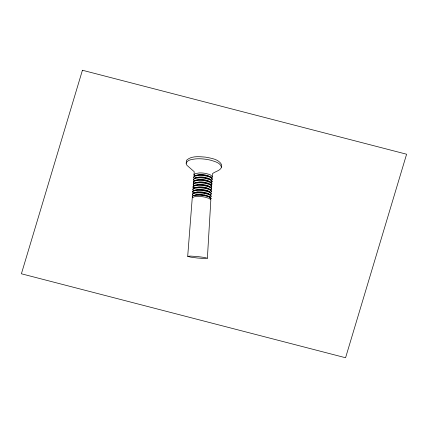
<?xml version="1.0" encoding="UTF-8"?>
<svg xmlns="http://www.w3.org/2000/svg" width="428" height="428" viewBox="0 0 428 428"><rect width="100%" height="100%" fill="white"/><g stroke="black" fill="none" stroke-linecap="round" stroke-linejoin="round"><path stroke-width="0.64" d="M187.699 256.324L190.583 256.094L197.602 256.565L204.579 257.474L207.382 258.266L204.215 258.491L197.543 258.031L190.61 257.137L187.699 256.324L192.252 197.859L194.135 196.8L198.132 196.436A29.409 24.059 10.1 0 1 205.258 197.201L209.137 198.394L210.844 199.833L207.382 258.266M193.499 195.457L196.404 194.933L199.774 194.943A35.171 28.778 10.1 0 1 202.54 195.184L207.302 196.136A12.332 10.09 10.1 0 1 209.303 196.864L210.169 197.351L211.063 196.639A0.92 0.754 10.1 0 0 211.106 196.447C210.057 194.194 206.82 194.066 204.664 193.44A30.254 24.754 10.1 0 0 200.823 192.942A25.466 20.833 10.1 0 0 197.565 192.862L194.141 193.285L192.52 194.221A0.92 0.754 10.1 0 0 192.472 194.66C193.633 197.131 196.613 193.376 198.64 194.403A22.989 18.805 10.1 0 1 204.14 194.906M210.394 194.89L211.186 194.221A0.995 0.813 10.1 0 0 211.255 193.97C210.239 191.691 206.986 191.53 204.83 190.904A29.355 24.016 10.1 0 0 201 190.406A24.712 20.218 10.1 0 0 197.747 190.332L194.333 190.776L192.712 191.744A1.033 0.845 10.1 0 0 192.648 191.985A0.995 0.813 10.1 0 0 192.68 192.247C193.916 194.462 196.848 190.909 198.897 191.872A22.336 18.276 10.1 0 1 204.333 192.381L206.408 192.878A8.394 6.864 10.1 0 1 208.5 193.718L211.116 195.767A0.936 0.765 10.1 0 1 211.138 195.96L211.106 196.447M210.592 192.429L211.336 191.76A1.043 0.856 10.1 0 0 211.4 191.509C210.421 189.197 207.157 189.01 204.996 188.384A28.499 23.315 10.1 0 0 201.176 187.876A24.016 19.651 10.1 0 0 197.929 187.812L194.333 188.331L192.841 189.518A1.075 0.877 10.1 0 0 192.889 189.845L193.51 190.599A4.307 3.52 10.1 0 1 193.986 190.406L198.795 189.369A19.549 15.991 10.1 0 1 201.037 189.411A22.534 18.436 10.1 0 1 204.525 189.861L206.569 190.369A8.399 6.875 10.1 0 1 208.591 191.188L210.127 192.113A4.457 3.649 10.1 0 1 210.592 192.429L211.25 193.231A1.011 0.824 10.1 0 1 211.282 193.483L211.25 193.97M210.148 186.983L210.26 187.047A4.521 3.697 10.1 0 1 210.972 187.534L211.534 187.041A1.23 1.006 10.1 0 0 211.689 186.619C210.774 184.249 207.494 184.008 205.328 183.377A27.125 22.192 10.1 0 0 202.011 182.906L201.529 182.863A22.738 18.602 10.1 0 0 198.298 182.815L194.713 183.377L193.221 184.629A1.364 1.118 10.1 0 0 193.44 185.276M212.042 181.301A1.776 1.455 10.1 0 0 211.486 180.3A1.776 1.45 10.1 0 0 212.154 179.375C211.261 176.935 208.019 176.593 205.815 175.956A25.075 20.517 10.1 0 0 202.524 175.48L202.043 175.443A21.042 17.216 10.1 0 0 198.838 175.405L195.275 176.031L194.248 176.598L193.788 177.379L193.825 176.903A1.782 1.461 10.1 0 1 194.44 176.031A1.819 1.487 10.1 0 1 193.943 174.982M212.256 176.978C211.475 174.512 208.152 174.148 205.975 173.506A24.466 20.014 10.1 0 0 202.695 173.03L202.214 172.987A20.528 16.794 10.1 0 0 199.015 172.96L195.462 173.608L194.435 174.185L193.975 174.982L194.226 171.714L186.913 165.299L186.191 163.796L186.346 161.254A3.568 2.916 10.1 0 1 186.876 159.97C191.84 155.685 199.298 156.675 205.381 157.113C210.983 158.242 218.424 158.975 221.506 164.448A3.413 2.793 10.1 0 1 221.581 165.155C222.555 170.483 215.225 171.168 212.454 173.704L212.256 176.978A1.798 1.471 10.1 0 1 211.662 177.871A1.803 1.477 10.1 0 1 212.181 178.899M221.479 167.145C220.42 162.565 214.54 161.5 210.699 160.222A36.931 30.217 10.1 0 0 208.687 159.767A41.184 33.694 10.1 0 0 200.192 158.793L198.79 158.772A33.224 27.178 10.1 0 0 195.436 158.927C192.258 159.435 187.33 159.58 186.169 163.25M211.4 191.509L211.427 191.022A1.118 0.915 10.1 0 0 211.352 190.642L210.785 189.973A6.078 4.97 10.1 0 0 209.265 189.128A12.749 10.433 10.1 0 0 207.778 188.571L205.028 187.887A28.334 23.182 10.1 0 0 201.214 187.384A23.877 19.533 10.1 0 0 197.966 187.32L194.296 187.871A4.43 3.627 10.1 0 0 193.654 188.133L192.969 188.732A1.086 0.888 10.1 0 0 192.878 189.037L192.841 189.518M210.785 189.973L211.384 189.486A1.15 0.942 10.1 0 0 211.544 189.058L211.571 188.577A1.241 1.016 10.1 0 0 211.432 188.069L211.245 187.801A2.638 2.156 10.1 0 0 210.972 187.534M211.689 186.613L211.716 186.137M211.764 186.137A1.744 1.428 10.1 0 0 211.127 185.131A1.739 1.423 10.1 0 0 211.876 184.201L211.86 183.714M211.314 182.665A1.755 1.439 10.1 0 0 212.015 181.782L212.004 181.301M212.117 179.369L212.144 178.899M193.231 195.564A3.162 2.584 10.1 0 0 192.926 195.708L192.343 196.275A0.883 0.722 10.1 0 0 192.3 196.457L192.295 196.522A1.348 1.102 10.1 0 0 192.739 197.303M192.456 194.462L192.493 193.975A0.931 0.76 10.1 0 1 192.536 193.788L193.435 193.044M192.648 191.985L192.686 191.498A1.006 0.824 10.1 0 1 192.75 191.257L193.51 190.599M193.103 187.459A1.156 0.942 10.1 0 1 193.028 187.068L193.071 186.587A1.198 0.979 10.1 0 1 193.231 186.169L193.804 185.688A4.473 3.659 10.1 0 1 194.574 185.361L198.148 184.816A23.235 19.009 10.1 0 1 201.39 184.875A27.536 22.529 10.1 0 1 205.194 185.383L207.938 186.068M193.221 184.629L193.258 184.147A1.364 1.118 10.1 0 1 193.558 183.569L193.665 183.457A2.552 2.087 10.1 0 1 193.959 183.248A4.521 3.697 10.1 0 1 194.858 182.863M193.445 181.723L193.408 182.2L194.901 180.916L198.474 180.332A22.144 18.12 10.1 0 1 201.7 180.381L202.182 180.418A26.402 21.598 10.1 0 1 205.488 180.889L209.929 182.275L211.812 183.949A1.204 0.984 10.1 0 1 211.833 184.19M193.033 187.068L194.526 185.848L198.116 185.308A23.363 19.116 10.1 0 1 201.353 185.367A27.686 22.652 10.1 0 1 205.162 185.875L207.906 186.56A11.01 9.004 10.1 0 1 210.041 187.416M194.574 178.69L193.649 179.557A1.236 1.011 10.1 0 0 193.6 179.781L193.638 179.305A1.76 1.439 10.1 0 1 194.285 178.433A4.483 3.67 10.1 0 1 195.323 177.93M193.745 192.926L196.655 192.391L200.01 192.397A34.063 27.868 10.1 0 1 202.749 192.637L207.462 193.6A13.091 10.711 10.1 0 1 209.089 194.178M194.018 190.39L197.784 189.834A24.573 20.1 10.1 0 1 201.037 189.909A29.184 23.877 10.1 0 1 204.862 190.412L207.623 191.075M194.296 187.871L199.052 186.865A20.828 17.04 10.1 0 1 205.071 187.453M194.617 185.34L199.309 184.372A20.293 16.606 10.1 0 1 205.253 184.966L206.89 185.388A8.432 6.902 10.1 0 1 208.768 186.164L210.26 187.047M193.403 181.713A1.744 1.428 10.1 0 1 194.13 180.851A4.569 3.74 10.1 0 1 195.136 180.375L199.416 179.444A17.778 14.547 10.1 0 1 202.38 179.514A20.576 16.836 10.1 0 1 205.37 179.963L207.206 180.456M195.136 180.365L198.522 179.846A22.042 18.035 10.1 0 1 201.743 179.894L202.225 179.931A26.258 21.486 10.1 0 1 205.526 180.402L208.912 181.344A11.069 9.058 10.1 0 1 209.581 181.616L209.699 181.67A7.934 6.49 10.1 0 1 210.383 182.018A4.622 3.782 10.1 0 1 211.336 182.681A1.76 1.439 10.1 0 1 211.903 183.714M207.516 175.576L205.734 175.079A19.463 15.922 10.1 0 0 202.46 174.592A16.842 13.782 10.1 0 0 199.614 174.565L195.5 175.485A4.424 3.617 10.1 0 0 194.414 176.004M195.714 175.416L199.1 174.913A21.363 17.478 10.1 0 1 202.246 174.972A24.637 20.153 10.1 0 1 205.911 175.485L208.559 176.197A10.588 8.662 10.1 0 1 210.496 177.021L209.073 176.245A8.533 6.982 10.1 0 0 207.516 175.582M193.986 195.377L199.737 195.008A33.02 27.012 10.1 0 1 202.572 195.254L206.74 196.035L209.913 197.255A3.601 2.943 10.1 0 1 210.341 197.538L210.961 198.287A0.888 0.722 10.1 0 1 210.988 198.442M204.145 194.895L206.248 195.398A8.688 7.11 10.1 0 1 208.308 196.201L209.971 197.222M205.071 187.437L206.729 187.871M210.036 187.421L210.314 187.582A5.12 4.189 10.1 0 1 210.688 187.822L211.523 188.823A1.075 0.883 10.1 0 1 211.544 189.058M210.383 182.018L208.923 181.188A8.496 6.95 10.1 0 0 207.2 180.466M208.843 183.676L210.325 184.527A4.606 3.766 10.1 0 1 211.159 185.099M210.196 189.577L208.671 188.684A8.421 6.891 10.1 0 0 206.724 187.887M210.169 197.351L210.972 198.255A0.899 0.738 10.1 0 1 210.988 198.474M193.659 188.138L193.103 187.459M192.349 196.832L192.322 196.757A0.888 0.728 10.1 0 1 192.316 196.399L192.868 195.805A4.719 3.863 10.1 0 1 193.986 195.382M193.809 185.688A2.424 1.985 10.1 0 1 193.429 185.281M194.285 178.396A1.798 1.471 10.1 0 1 193.75 177.374M194.135 180.803A1.771 1.45 10.1 0 1 193.558 179.781M193.98 183.227A1.76 1.445 10.1 0 1 193.36 182.2M210.432 179.525A4.719 3.863 10.1 0 1 211.518 180.274M211.972 181.772A1.263 1.033 10.1 0 0 211.956 181.531L210.084 179.824L205.654 178.417A25.717 21.042 10.1 0 0 202.353 177.941L201.872 177.904A21.582 17.655 10.1 0 0 198.656 177.861L195.28 178.401A5.195 4.248 10.1 0 0 194.574 178.685M211.031 198.453A1.364 1.118 10.1 0 1 210.405 199.138M209.083 194.184A7.244 5.928 10.1 0 1 210.052 194.66M207.617 191.102A10.416 8.523 10.1 0 1 210.137 192.097M210.325 184.527A7.95 6.506 10.1 0 0 209.506 184.115A11.529 9.432 10.1 0 0 208.543 183.735L205.36 182.884A26.985 22.074 10.1 0 0 202.048 182.414L201.561 182.376A22.614 18.5 10.1 0 0 198.33 182.323L194.943 182.826L199.566 181.895A19.784 16.189 10.1 0 1 205.435 182.489L207.045 182.916A8.464 6.923 10.1 0 1 208.848 183.671M210.485 177.042A4.783 3.911 10.1 0 1 211.689 177.877M192.782 197.271A1.407 1.15 10.1 0 1 192.258 196.495M207.933 186.084A10.764 8.806 10.1 0 1 210.159 186.972M82.427 70.251L21.4 273.781L345.573 357.749L406.6 154.219L82.427 70.251M196.96 177.406L195.425 177.888A7.79 6.372 10.1 0 1 195.954 177.738L201.438 177.395A28.521 23.337 10.1 0 1 204.012 177.647L209.319 178.984A10.523 8.608 10.1 0 1 209.656 179.129L209.988 179.284A7.832 6.409 10.1 0 1 210.394 179.493L208.998 178.711A8.517 6.966 10.1 0 0 207.355 178.021L205.552 177.513A20.009 16.371 10.1 0 0 202.23 177.031A17.318 14.172 10.1 0 0 199.678 176.989L196.96 177.406"/></g></svg>
